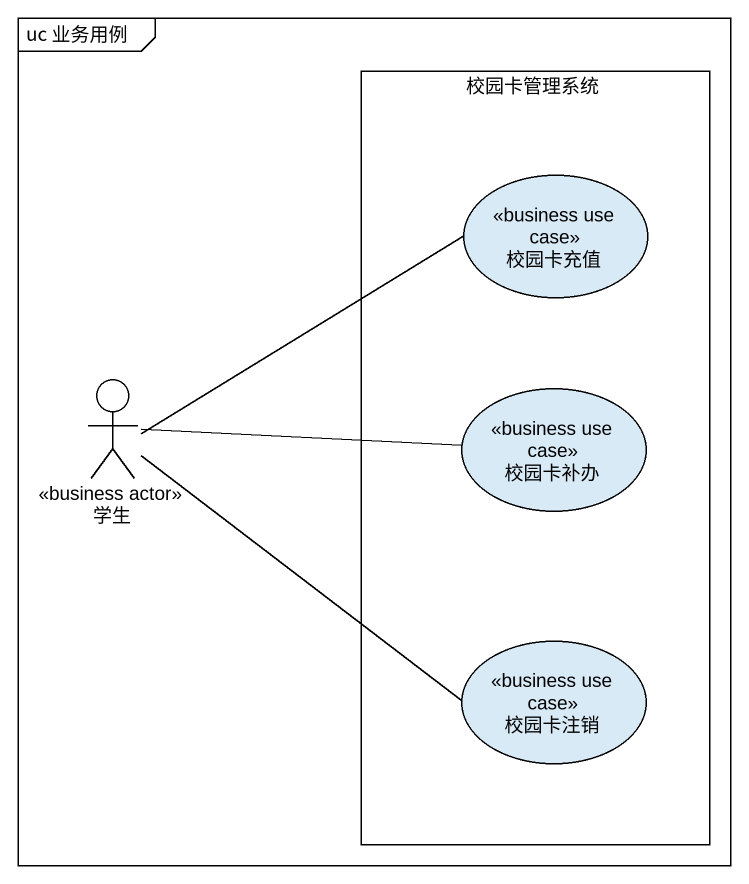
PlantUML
@startuml
mainframe uc 业务用例
rectangle 校园卡管理系统 {
  usecase 校园卡充值 <<business use case>>
  usecase 校园卡补办 <<business use case>>
  usecase 校园卡注销 <<business use case>>
}
actor 学生 <<business actor>>
学生 -right- 校园卡充值
学生 -right- 校园卡补办
学生 -right- 校园卡注销
@enduml
